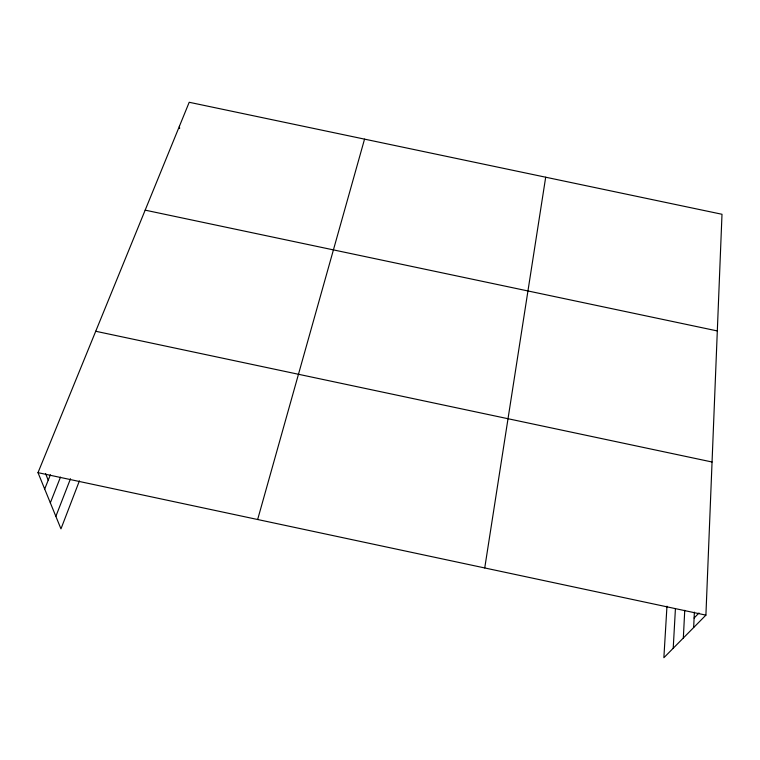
<?xml version="1.0" encoding="UTF-8"?>
<svg xmlns="http://www.w3.org/2000/svg" width="760" height="760" viewBox="0 0 760 760"><rect width="100%" height="100%" fill="white"/><g stroke="black" fill="none" stroke-linecap="round" stroke-linejoin="round"><path stroke-width="1.14" d="M666.966 606.176L663.869 657.723L705.907 615.135L722 214.273L189.202 102.277L38 472.663L60.971 528.875L79.41 480.852M693.661 627.532L694.374 612.151M683.335 637.991L684.75 610.299M673.217 648.242L675.412 608.893M484.737 567.957L545.689 177.213M257.649 519.517L364.543 139.137M55.86 516.363L70.499 478.743M50.331 502.835L60.477 477.137M44.688 489.022L50.397 474.781M694.108 618.032L698.981 612.987M145.169 210.149L717.317 330.933M95.722 331.265L712.053 462.004M38 472.663L705.907 615.135M45.59 473.613L48.212 480.234M179.398 126.302L179.626 128.544"/></g></svg>
